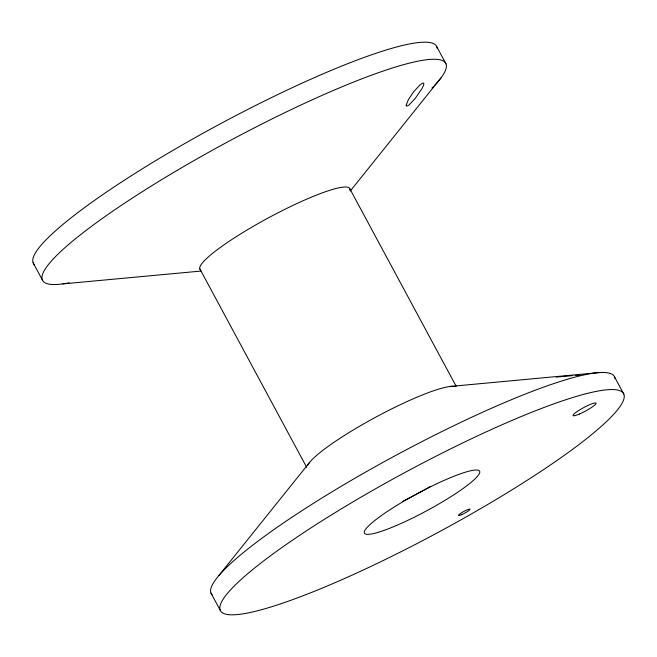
<?xml version="1.0" encoding="UTF-8"?>
<svg xmlns="http://www.w3.org/2000/svg" width="657" height="657" viewBox="0 0 657 657"><rect width="100%" height="100%" fill="white"/><g stroke="black" fill="none" stroke-linecap="round" stroke-linejoin="round"><path stroke-width="0.99" d="M350.255 191.047L440.946 77.937M218.822 575.622L309.283 462.783M556.224 377.085L572.789 375.607M200.894 271.07L62.883 283.89M450.045 386.488L598.626 372.626M575.195 375.484L579.794 375.41M436.806 46.803L446.004 63.885M614.656 377.102L623.854 394.184A228.948 34.238 -28.3 0 1 332.163 583.909A228.948 34.238 -28.3 0 1 310.055 528.474A228.948 34.238 -28.3 0 1 623.854 394.184M349.803 188.723L456.155 386.234M199.876 268.959L306.712 467.373M33.146 262.816L42.344 279.898M210.996 593.115L220.194 610.197M212.375 595.078A228.948 34.238 -28.3 0 1 397.846 454.283A228.948 34.238 -28.3 0 1 615.034 378.752M307.575 465.452A85.04 12.713 -28.3 0 1 377.397 416.283A85.04 12.713 -28.3 0 1 455.014 386.546M430.236 486.558A65.413 9.781 -28.3 0 1 402.831 501.234M69.166 282.847A228.948 34.238 -28.3 0 1 225.794 142.906A228.948 34.238 -28.3 0 1 434.638 85.311M433.382 86.625A228.948 34.238 -28.3 0 1 432.01 88.022M200.845 270.019A85.04 12.713 -28.3 0 1 270.076 216.966A85.04 12.713 -28.3 0 1 349.877 190.259M34.525 264.787A228.948 34.238 -28.3 0 1 220.005 123.992A228.948 34.238 -28.3 0 1 437.192 48.462M406.174 105.169L406.79 106.204L408.769 105.219L415.339 98.295L422.139 88.375L423.749 84.802L423.724 83.152L422.476 83.225L419.922 84.999L413.762 91.619L408.367 99.601L406.174 105.169M396.352 525.534A65.413 9.781 -28.3 0 0 479.692 471.332A65.413 9.781 -28.3 0 0 390.028 509.701A65.413 9.781 -28.3 0 0 396.352 525.534M461.69 514.653A6.545 0.977 -28.3 0 0 470.026 509.232A6.545 0.977 -28.3 0 0 461.066 513.068A6.545 0.977 -28.3 0 0 461.69 514.653M579.4 414.033A13.083 1.955 -28.3 0 0 596.071 403.193A13.083 1.955 -28.3 0 0 578.135 410.871A13.083 1.955 -28.3 0 0 579.4 414.033"/></g></svg>
